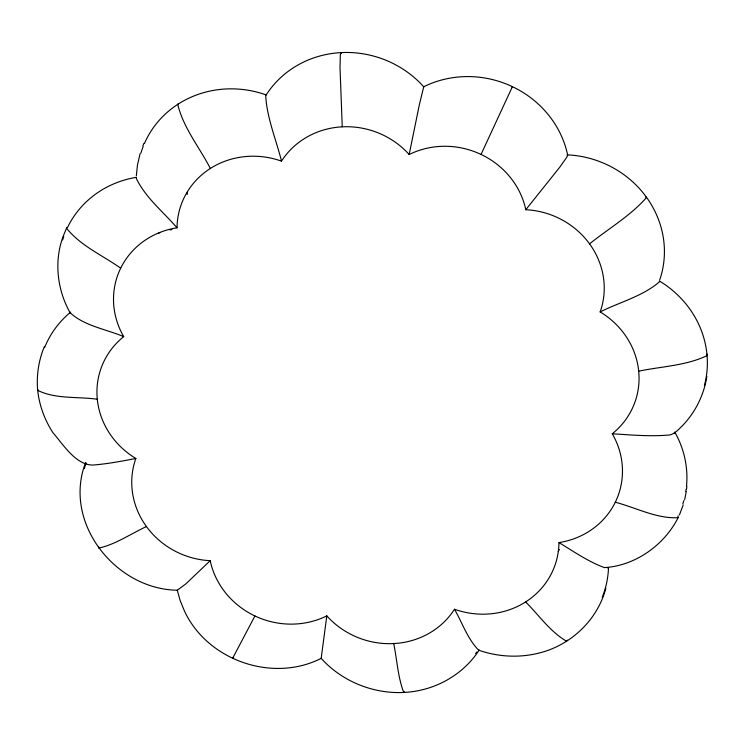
<?xml version="1.0" encoding="UTF-8"?>
<svg xmlns="http://www.w3.org/2000/svg" width="745" height="745" viewBox="0 0 745 745"><rect width="100%" height="100%" fill="white"/><g stroke="black" fill="none" stroke-linecap="round" stroke-linejoin="round"><path stroke-width="1.12" d="M136.344 175.829L137.443 165.167L140.107 153.638M686.592 488.934L686.862 486.178M326.813 615.873L321.197 658.338C346.835 686.946 388.89 699.462 425.898 688.836L426.326 688.734C447.801 682.55 467.078 668.842 479.221 649.994L478.681 650.189C467.534 638.996 462.328 622.82 454.478 609.252A79.855 74.891 19.6 0 1 326.813 615.873A79.855 74.891 19.6 0 1 210.192 560.687A79.855 74.891 19.6 0 1 135.851 458.473A79.855 74.891 19.6 0 1 123.707 336.628A79.855 74.891 19.6 0 1 177.021 227.802A79.855 74.891 19.6 0 1 281.508 161.143A79.855 74.891 19.6 0 1 409.173 154.522A79.855 74.891 19.6 0 1 525.793 209.718A79.855 74.891 19.6 0 1 600.144 311.922A79.855 74.891 19.6 0 1 612.278 433.767A79.855 74.891 19.6 0 1 558.964 542.593A79.855 74.891 19.6 0 1 454.478 609.252M686.229 491.672L684.655 499.755M409.173 154.522L419.258 105.166L423.719 86.765A98.536 92.408 19.6 0 1 567.625 154.867A98.536 92.408 19.6 0 1 659.744 279.887M706.847 376.402C704.016 394.915 695.336 412.376 682.318 425.833C677.848 430.033 673.545 435.536 666.766 435.192C648.616 436.542 630.4 434.912 612.278 433.767M62.533 238.093C53.947 262.836 57.523 290.783 70.44 313.366M85.368 463.185C62.813 522.953 115.671 589.435 177.366 590.217L186.064 583.698L210.192 560.687M136.512 177.552L136.27 178.372C145.499 197.658 163.183 211.794 177.021 227.802M37.911 389.523L37.669 390.315C39.28 405.15 44.486 419.444 52.495 432.016L52.923 432.687C63.26 444.439 77.238 467.711 95.779 464.796C109.254 463.595 122.571 461.015 135.851 458.473M683.202 504.989L679.403 514.981M85.573 462.766L85.666 464.163M605.853 588.103C597.425 620.883 569.227 646.753 536.26 653.682L535.581 653.868C516.723 657.909 496.868 656.55 478.681 650.189M98.666 546.923L98.731 548.106C115.726 544.353 130.738 533.848 146.43 526.538M44.328 346.714C38.628 360.45 36.337 375.499 37.669 390.315C55.223 399.246 77.927 396.489 97.288 399.236M232.822 657.5L232.552 658.422L254.939 615.966M404.433 691.639L403.743 692.496C397.839 677 397.029 659.791 393.733 643.568M62.776 237.283L66.659 227.83M674.337 433.059L674.672 432.249M142.844 145.843L143.925 143.291M567.522 640.16L566.442 641.147C550.117 631.676 538.896 615.119 525.635 601.932M481.046 154.429L512.411 86.644L512.076 87.081M678.295 517.319C664.503 545.014 635.373 565.772 604.437 567.597C588.131 561.637 573.752 551.496 558.964 542.593M525.793 209.718L559.868 167.066L566.703 157.381L567.746 155.211L567.057 155.016M589.556 243.857C608.525 228.566 630.531 215.836 646.576 197.434L645.403 196.959M158.014 233.576L159.812 232.636M607.557 567.96L608.395 567.578M600.144 311.922C619.812 302.07 643.075 296.193 659.67 281.591L659.362 280.986A98.536 92.408 19.6 0 1 704.472 385.277M321.281 658.319C272.689 683.1 207.287 660.47 184.425 610.937L180.094 600.349L177.245 590.105M423.756 87.221L423.719 86.765A98.536 92.408 19.6 0 0 266.198 94.932L265.704 95.146C266.729 117.654 276.097 139.343 281.508 161.143M178.39 103.965L177.72 104.198C183.093 127.386 199.464 147.37 210.351 168.463M638.698 371.159C661.374 366.438 685.921 365.748 706.986 355.663L706.931 354.08M169.655 229.758L171.974 229.683M615.296 502.223C635.83 507.578 656.624 518.846 678.043 517.682L678.062 515.801M123.707 336.628C106.097 329.178 84.595 326.021 70.319 312.909M120.69 268.172C102.624 255.367 80.516 245.813 66.622 228.287L67.758 226.992A98.536 92.408 19.6 0 1 136.233 177.347M341.536 53.193L340.81 52.727L340.316 55.121L340.018 67.758L342.253 126.836M674.849 432.221A98.536 92.408 19.6 0 1 686.527 485.787M686.126 489.251A98.536 92.408 19.6 0 1 685.782 491.56M683.808 500.631A98.536 92.408 19.6 0 1 682.82 503.965M608.507 567.615A98.536 92.408 19.6 0 1 602.202 597.341M476.819 651.987A98.536 92.408 19.6 0 1 475.636 653.598M84.381 468.456A98.536 92.408 19.6 0 1 86.075 462.906M44.616 347.608A98.536 92.408 19.6 0 1 70.691 312.108M62.655 239.937A98.536 92.408 19.6 0 1 63.735 236.631M140.926 153.116A98.536 92.408 19.6 0 1 143.189 146.532M144.511 143.319A98.536 92.408 19.6 0 1 266.198 94.932M559.355 549.493A79.855 74.891 19.6 0 1 558.191 551.43M187.144 194.538A79.855 74.891 19.6 0 1 187.386 192.285"/></g></svg>
